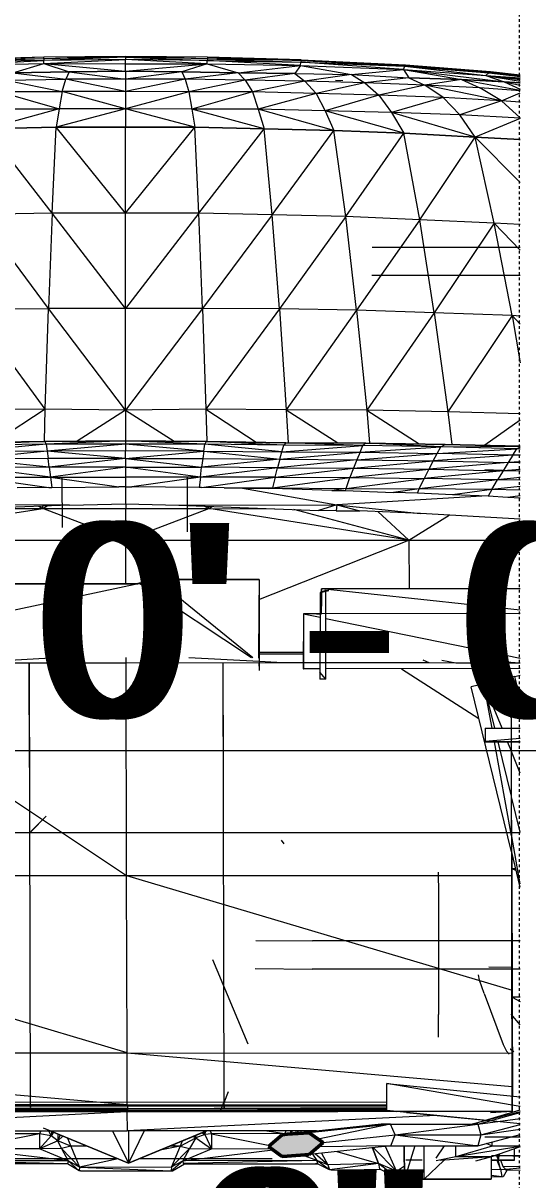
# Model space of a CAD drawing. Header units: inches. Extents: x -4179 to 1631, y -360 to 585.
# Drawn here: x 1464 to 1487.5, y -19.9 to 33.8 of the extents above; entities that cross this region are included whole.
import ezdxf

# ---------------------------------------------------------------- set-up
doc = ezdxf.new("R2010")
doc.units = ezdxf.units.IN
doc.header["$MEASUREMENT"] = 0
doc.linetypes.add('Aligning Line 1_8_', pattern=[0.25, 0.125, -0.125])
doc.linetypes.add('Grid Line 1_2_', pattern=[0.875, 0.5, -0.125, 0.125, -0.125])
for name, color, linetype, lineweight in [('0-5', 10, 'Continuous', 5), ('0-7', 7, 'Continuous', 9), ('A-FLOR-LEVL', 51, 'Continuous', 9), ('A-FLOR-LEVL-1', 51, 'Grid Line 1_2_', 9), ('A-GENM', 5, 'Continuous', 9), ('A-GENM-2', 250, 'Continuous', 50), ('G-ANNO-SYMB', 111, 'Aligning Line 1_8_', 9), ('G-ANNO-SYMB-2', 147, 'Aligning Line 1_8_', 9)]:
    doc.layers.add(name, color=color, linetype=linetype, lineweight=lineweight)
doc.styles.add('Century Gothic', font='ufonts.com_century-gothic.ttf', dxfattribs={"height": 9})

# ---------------------------------------------------------------- blocks, each defined once
blk = doc.blocks.new('CTR - 2nd Phase_rvt-2-BUILDING ELEVATION - SOUTH')
at = {"layer": 'A-FLOR-LEVL-1'}
blk.add_line((9609.49, 0), (12558.481, 0), dxfattribs=at)
at = {"layer": 'A-FLOR-LEVL', "char_height": 9, "attachment_point": 1, "style": 'Century Gothic'}
for s, insert, width in [('0\' - 0" - 1ST FLOOR', (12439.868, 10.551), 129.987), ('-2\' - 6" - STREET LEVEL', (12423.125, -19.449), 150.288)]:
    blk.add_mtext(s, dxfattribs=dict(at, insert=insert, width=width))
blk = doc.blocks.new('Land_Rover_Evoque_-_SUV_Car_Vehicle_Automobile_13067 - Land Rover EVOQUE_dwg-1230547-BUILDING ELEVATION - SOUTH')
at = {"layer": 'A-GENM'}
for p, q in [((12410.001, 14.539), (12409.807, 14.411)), ((12405.9, -13.478), (12405.608, -12.868)), ((12435.087, -17.669), (12435.128, -17.718)), ((12435.28, -17.669), (12435.29, -17.736)), ((12435.401, -17.67), (12435.459, -17.754)), ((12435.518, -17.67), (12435.523, -17.761)), ((12435.687, -17.67), (12435.754, -17.786)), ((12435.773, -17.67), (12435.761, -17.786)), ((12435.976, -17.67), (12436.036, -17.795)), ((12436.965, -17.67), (12436.036, -17.795)), ((12439.504, -17.671), (12439.438, -17.809)), ((12439.866, -17.671), (12439.984, -17.898)), ((12439.999, -17.697), (12439.984, -17.898)), ((12447.141, -17.704), (12447.123, -17.833)), ((12447.37, -17.673), (12447.431, -17.803)), ((12449.999, -17.673), (12450.832, -17.784)), ((12450.886, -17.674), (12450.832, -17.784)), ((12451.097, -17.674), (12451.108, -17.786)), ((12451.173, -17.674), (12451.108, -17.786)), ((12451.35, -17.674), (12451.344, -17.777)), ((12451.458, -17.674), (12451.39, -17.773)), ((12451.587, -17.674), (12451.574, -17.753)), ((12451.77, -17.674), (12451.716, -17.738)), ((12451.819, -17.674), (12451.802, -17.728)), ((12436.036, -17.795), (12435.847, -17.796)), ((12439.438, -17.809), (12436.036, -17.795)), ((12439.438, -17.809), (12436.783, -18.34)), ((12439.438, -17.809), (12439.434, -18.503)), ((12439.984, -17.898), (12439.434, -18.503)), ((12440.293, -18.133), (12439.434, -18.503)), ((12439.984, -17.898), (12439.438, -17.809)), ((12440.094, -17.736), (12439.984, -17.898)), ((12440.293, -18.133), (12439.984, -17.898)), ((12440.295, -17.819), (12440.293, -18.133)), ((12440.395, -17.86), (12440.293, -18.133)), ((12440.524, -17.913), (12440.293, -18.133)), ((12440.897, -18.374), (12440.293, -18.133)), ((12440.459, -18.488), (12440.293, -18.133)), ((12440.736, -18.001), (12440.897, -18.374)), ((12445.97, -18.372), (12446.71, -17.993)), ((12446.069, -18.145), (12445.97, -18.372)), ((12446.71, -17.993), (12446.407, -18.484)), ((12446.574, -17.937), (12446.71, -17.993)), ((12446.641, -17.909), (12446.71, -17.993)), ((12446.685, -17.891), (12446.71, -17.993)), ((12447.123, -17.833), (12446.71, -17.993)), ((12446.71, -17.993), (12447.432, -18.497)), ((12447.017, -17.755), (12447.123, -17.833)), ((12447.068, -17.734), (12447.123, -17.833)), ((12447.431, -17.803), (12447.123, -17.833)), ((12447.123, -17.833), (12447.432, -18.497)), ((12450.832, -17.784), (12447.431, -17.803)), ((12447.431, -17.803), (12447.432, -18.497)), ((12447.431, -17.803), (12450.141, -18.342)), ((12451.108, -17.786), (12450.832, -17.784)), ((12450.832, -17.784), (12450.833, -17.832)), ((12451.154, -17.798), (12451.108, -17.786)), ((12431.37, -18.374), (12430.828, -19.551)), ((12431.934, -18.435), (12430.828, -19.551)), ((12431.973, -18.439), (12431.67, -19.2)), ((12431.67, -19.2), (12431.973, -18.439)), ((12431.67, -19.2), (12433.69, -18.623)), ((12434.021, -19.261), (12434.34, -18.693)), ((12434.021, -19.261), (12434.643, -18.725)), ((12434.755, -18.737), (12434.528, -19.064)), ((12434.528, -19.064), (12435.272, -18.78)), ((12440.769, -19.064), (12436.596, -18.56)), ((12439.434, -18.503), (12436.689, -18.493)), ((12440.459, -18.488), (12439.434, -18.503)), ((12440.769, -19.064), (12439.434, -18.503)), ((12440.897, -18.374), (12440.459, -18.488)), ((12441.296, -19.347), (12440.459, -18.488)), ((12440.459, -18.488), (12440.769, -19.064)), ((12441.644, -18.374), (12440.897, -18.374)), ((12440.897, -18.374), (12441.296, -19.347)), ((12445.97, -18.372), (12445.052, -18.563)), ((12445.97, -18.372), (12445.517, -18.372)), ((12445.97, -18.372), (12445.566, -19.344)), ((12445.566, -19.344), (12446.407, -18.484)), ((12445.635, -18.335), (12445.97, -18.372)), ((12445.97, -18.372), (12446.407, -18.484)), ((12446.407, -18.484), (12446.093, -19.061)), ((12446.093, -19.061), (12447.432, -18.497)), ((12446.093, -19.061), (12450.286, -18.548)), ((12446.407, -18.484), (12447.432, -18.497)), ((12447.432, -18.497), (12450.196, -18.484)), ((12452.333, -19.052), (12451.652, -18.792)), ((12452.127, -18.753), (12452.333, -19.052)), ((12452.84, -19.248), (12452.252, -18.74)), ((12452.54, -18.709), (12452.84, -19.248)), ((12453.254, -18.633), (12455.19, -19.184)), ((12455.19, -19.184), (12454.905, -18.457)), ((12454.905, -18.457), (12455.19, -19.184)), ((12456.03, -19.534), (12454.962, -18.451)), ((12456.03, -19.534), (12455.511, -18.392)), ((12417.098, -19.286), (12416.034, -19.252)), ((12417.46, -19.494), (12416.034, -19.279)), ((12417.098, -19.286), (12416.652, -18.809)), ((12418.608, -19.299), (12417.098, -19.286)), ((12417.46, -19.494), (12417.098, -19.286)), ((12418.608, -19.299), (12417.46, -19.494)), ((12418.608, -19.299), (12417.564, -18.809)), ((12418.608, -19.299), (12418.199, -18.81)), ((12420.35, -19.338), (12418.608, -19.299)), ((12418.608, -19.299), (12418.911, -19.56)), ((12420.35, -19.338), (12419.178, -18.81)), ((12420.35, -19.338), (12420.019, -18.811)), ((12422.073, -19.337), (12420.964, -18.812)), ((12422.073, -19.337), (12421.801, -18.812)), ((12424.115, -19.338), (12422.847, -18.813)), ((12424.115, -19.338), (12424.024, -18.813)), ((12424.115, -19.338), (12424.928, -18.814)), ((12425.876, -19.361), (12425.987, -19.025)), ((12425.992, -19.468), (12426.096, -19.025)), ((12426.184, -19.025), (12425.992, -19.468)), ((12431.67, -19.2), (12430.791, -19.884)), ((12430.828, -19.551), (12431.67, -19.2)), ((12431.67, -19.2), (12431.614, -19.449)), ((12431.67, -19.2), (12431.614, -19.449)), ((12433.935, -19.493), (12431.67, -19.2)), ((12431.67, -19.2), (12434.021, -19.261)), ((12433.935, -19.493), (12434.528, -19.064)), ((12433.935, -19.493), (12434.021, -19.261)), ((12434.573, -19.189), (12434.003, -19.487)), ((12434.021, -19.261), (12434.528, -19.064)), ((12434.528, -19.064), (12434.507, -19.195)), ((12440.769, -19.064), (12434.528, -19.064)), ((12440.738, -19.193), (12434.528, -19.064)), ((12440.738, -19.193), (12434.561, -19.195)), ((12437.161, -18.95), (12436.729, -18.949)), ((12437.161, -18.95), (12443.047, -18.951)), ((12440.769, -19.064), (12440.738, -19.193)), ((12441.286, -19.527), (12440.738, -19.193)), ((12441.296, -19.347), (12440.769, -19.064)), ((12441.286, -19.527), (12440.769, -19.064)), ((12443.096, -18.971), (12441.296, -19.347)), ((12444.108, -18.951), (12449.828, -18.953)), ((12445.56, -19.524), (12446.093, -19.061)), ((12445.566, -19.344), (12446.093, -19.061)), ((12445.625, -19.527), (12446.174, -19.194)), ((12452.333, -19.052), (12446.093, -19.061)), ((12446.093, -19.061), (12446.109, -19.189)), ((12452.333, -19.052), (12446.109, -19.189)), ((12446.174, -19.194), (12452.403, -19.194)), ((12449.828, -18.953), (12450.258, -18.952)), ((12452.27, -19.182), (12452.355, -19.19)), ((12452.84, -19.248), (12452.333, -19.052)), ((12452.91, -19.48), (12452.333, -19.052)), ((12452.333, -19.052), (12452.34, -19.183)), ((12452.91, -19.48), (12452.361, -19.194)), ((12455.19, -19.184), (12452.84, -19.248)), ((12452.84, -19.248), (12452.91, -19.48)), ((12455.19, -19.184), (12452.91, -19.48)), ((12455.19, -19.184), (12455.23, -19.433)), ((12456.051, -19.867), (12455.19, -19.184)), ((12456.03, -19.534), (12455.19, -19.184)), ((12455.19, -19.184), (12455.23, -19.433)), ((12456.03, -19.534), (12456.392, -19.286)), ((12460.69, -19.035), (12460.865, -19.445)), ((12460.865, -19.445), (12460.751, -19.035)), ((12460.981, -19.337), (12460.882, -19.035)), ((12461.78, -19.325), (12460.981, -19.337)), ((12417.46, -19.494), (12416.034, -19.413)), ((12418.911, -19.56), (12417.46, -19.494)), ((12420.35, -19.338), (12418.911, -19.56)), ((12418.911, -19.56), (12420.613, -19.604)), ((12420.35, -19.338), (12422.073, -19.337)), ((12421.639, -19.601), (12420.35, -19.338)), ((12420.35, -19.338), (12420.613, -19.604)), ((12421.639, -19.601), (12420.613, -19.604)), ((12421.639, -19.601), (12422.073, -19.337)), ((12424.107, -19.339), (12421.639, -19.601)), ((12425.733, -19.48), (12421.639, -19.601)), ((12424.107, -19.338), (12422.073, -19.337)), ((12425.733, -19.48), (12424.115, -19.338)), ((12425.876, -19.361), (12424.115, -19.338)), ((12425.733, -19.48), (12425.876, -19.361)), ((12425.992, -19.468), (12425.733, -19.48)), ((12425.925, -19.811), (12425.733, -19.48)), ((12425.805, -19.467), (12425.746, -19.469)), ((12425.805, -19.467), (12425.755, -19.461)), ((12425.805, -19.467), (12425.807, -19.418)), ((12425.993, -19.466), (12425.805, -19.467)), ((12425.857, -19.474), (12425.805, -19.467)), ((12425.925, -19.811), (12425.992, -19.468)), ((12426.599, -19.731), (12425.925, -19.811)), ((12426.599, -19.823), (12425.925, -19.811)), ((12426.598, -19.481), (12425.992, -19.468)), ((12430.828, -19.551), (12430.632, -19.417)), ((12430.828, -19.551), (12430.632, -19.549)), ((12430.791, -19.884), (12430.633, -19.86)), ((12430.791, -19.884), (12431.613, -19.449)), ((12430.828, -19.551), (12430.791, -19.884)), ((12431.683, -19.441), (12430.861, -19.875)), ((12433.935, -19.493), (12431.666, -19.45)), ((12433.938, -19.485), (12434.003, -19.487)), ((12434.003, -19.487), (12433.943, -19.471)), ((12441.296, -19.347), (12441.286, -19.527)), ((12441.351, -19.526), (12441.286, -19.527)), ((12441.296, -19.347), (12445.566, -19.344)), ((12441.296, -19.347), (12445.56, -19.524)), ((12441.351, -19.526), (12445.625, -19.527)), ((12445.566, -19.344), (12445.56, -19.524)), ((12445.56, -19.519), (12445.625, -19.527)), ((12452.975, -19.492), (12455.296, -19.447)), ((12456.051, -19.867), (12455.258, -19.448)), ((12456.03, -19.534), (12456.392, -19.529)), ((12456.051, -19.867), (12456.03, -19.534)), ((12456.051, -19.867), (12456.393, -19.815)), ((12460.423, -19.455), (12460.865, -19.445)), ((12460.424, -19.729), (12460.914, -19.787)), ((12460.984, -19.807), (12460.424, -19.817)), ((12460.865, -19.445), (12461.108, -19.456)), ((12460.865, -19.445), (12460.914, -19.787)), ((12461.108, -19.456), (12460.981, -19.337)), ((12461.176, -19.476), (12460.984, -19.807)), ((12461.176, -19.476), (12461.086, -19.489)), ((12461.094, -19.475), (12461.176, -19.476)), ((12461.098, -19.468), (12461.176, -19.476)), ((12461.78, -19.397), (12461.108, -19.456)), ((12461.325, -19.459), (12461.176, -19.476)), ((12461.176, -19.476), (12461.78, -19.494)), ((12430.791, -19.884), (12430.633, -19.882)), ((12430.861, -19.875), (12430.792, -19.874)), ((12456.393, -19.878), (12456.119, -19.882))]:
    blk.add_line(p, q, dxfattribs=at)
blk = doc.blocks.new('Land_Rover_Evoque_-_SUV_Car_Vehicle_Automobile_13067 - Land_Rover_Evoque_-_SUV_Car_Vehicle_Automobile_13067-1230553-BUILDING ELEVATION - SOUTH')
blk.add_blockref('Land_Rover_Evoque_-_SUV_Car_Vehicle_Automobile_13067 - Land Rover EVOQUE_dwg-1230547-BUILDING ELEVATION - SOUTH', (0, 0))
blk = doc.blocks.new('Land_Rover_Evoque_-_SUV_Car_Vehicle_Automobile_13067 - Land Rover EVOQUE_dwg-V31-BUILDING ELEVATION - SOUTH')
at = {"layer": 'A-GENM'}
h = blk.add_hatch(color=256, dxfattribs=at)
h.paths.add_polyline_path([(12450.711, -18.858), (12452.022, -18.731), (12452.626, -18.215), (12451.974, -17.756), (12450.693, -17.86), (12450.076, -18.399), (12450.69, -18.842)], flags=0)
h.paths.add_polyline_path([(12436.2, -18.847), (12436.838, -18.388), (12436.198, -17.833), (12434.871, -17.775), (12434.261, -18.2), (12434.919, -18.755), (12435.935, -18.828)], flags=0)
for p, q in [((12439.637, 32.187), (12435.281, 32.072)), ((12439.637, 32.187), (12435.289, 32.036)), ((12439.64, 32.112), (12435.289, 32.036)), ((12439.64, 32.112), (12435.297, 31.962)), ((12439.643, 32.038), (12435.297, 31.962)), ((12435.305, 31.81), (12439.643, 32.038)), ((12435.305, 31.81), (12439.646, 31.887)), ((12438.198, 31.468), (12439.646, 31.887)), ((12443.442, 32.224), (12439.637, 32.187)), ((12439.64, 32.112), (12439.637, 32.187)), ((12443.442, 32.224), (12439.64, 32.112)), ((12443.44, 32.188), (12439.64, 32.112)), ((12439.64, 32.112), (12439.643, 32.038)), ((12443.44, 32.188), (12439.643, 32.038)), ((12443.438, 32.075), (12439.643, 32.038)), ((12439.646, 31.887), (12439.643, 32.038)), ((12439.646, 31.887), (12443.438, 32.075)), ((12439.646, 31.887), (12440.824, 31.505)), ((12439.646, 31.887), (12443.435, 31.543)), ((12439.646, 31.887), (12443.436, 31.886)), ((12443.435, 31.543), (12443.436, 31.886)), ((12443.435, 31.543), (12447.227, 31.885)), ((12443.436, 31.886), (12443.438, 32.075)), ((12443.436, 31.886), (12447.227, 31.885)), ((12443.44, 32.188), (12443.438, 32.075)), ((12447.227, 31.885), (12443.438, 32.075)), ((12447.233, 32.036), (12443.438, 32.075)), ((12443.442, 32.224), (12443.44, 32.188)), ((12447.241, 32.11), (12443.44, 32.188)), ((12443.44, 32.188), (12447.233, 32.036)), ((12447.248, 32.184), (12443.442, 32.224)), ((12447.241, 32.11), (12443.442, 32.224)), ((12447.227, 31.885), (12446.046, 31.504)), ((12447.227, 31.885), (12447.233, 32.036)), ((12447.227, 31.885), (12448.671, 31.465)), ((12447.227, 31.885), (12451.569, 31.806)), ((12447.241, 32.11), (12447.233, 32.036)), ((12451.569, 31.806), (12447.233, 32.036)), ((12447.233, 32.036), (12451.58, 31.958)), ((12447.248, 32.184), (12447.241, 32.11)), ((12451.592, 32.032), (12447.241, 32.11)), ((12447.241, 32.11), (12451.58, 31.958)), ((12451.604, 32.068), (12447.248, 32.184)), ((12447.248, 32.184), (12451.592, 32.032)), ((12448.671, 31.465), (12451.569, 31.806)), ((12451.569, 31.806), (12451.297, 31.425)), ((12451.569, 31.806), (12451.58, 31.958)), ((12451.569, 31.806), (12453.937, 31.386)), ((12451.569, 31.806), (12456.357, 31.612)), ((12451.592, 32.032), (12451.58, 31.958)), ((12456.357, 31.612), (12451.58, 31.958)), ((12451.58, 31.958), (12456.399, 31.764)), ((12451.604, 32.068), (12451.592, 32.032)), ((12451.592, 32.032), (12456.399, 31.764)), ((12451.592, 32.032), (12456.399, 31.801)), ((12451.604, 32.068), (12456.449, 31.835)), ((12451.604, 32.068), (12456.399, 31.802)), ((12456.357, 31.612), (12456.407, 31.764)), ((12456.407, 31.764), (12456.438, 31.799)), ((12456.407, 31.764), (12460.178, 31.341)), ((12456.407, 31.764), (12460.314, 31.455)), ((12456.438, 31.799), (12456.449, 31.835)), ((12456.438, 31.799), (12460.314, 31.455)), ((12456.438, 31.799), (12460.365, 31.491)), ((12456.449, 31.835), (12460.396, 31.526)), ((12456.449, 31.835), (12460.365, 31.491)), ((12437.878, 31.123), (12440.661, 31.162)), ((12438.198, 31.468), (12440.824, 31.505)), ((12440.824, 31.505), (12438.198, 31.468)), ((12438.198, 31.468), (12440.661, 31.162)), ((12440.486, 30.588), (12440.661, 31.162)), ((12440.824, 31.505), (12440.661, 31.162)), ((12443.433, 31.161), (12440.661, 31.162)), ((12443.433, 30.587), (12440.661, 31.162)), ((12440.824, 31.505), (12443.435, 31.543)), ((12443.435, 31.543), (12440.824, 31.505)), ((12440.824, 31.505), (12443.433, 31.161)), ((12443.435, 31.543), (12443.433, 31.161)), ((12446.046, 31.504), (12443.433, 31.161)), ((12446.206, 31.16), (12443.433, 31.161)), ((12443.433, 31.161), (12443.433, 30.587)), ((12446.206, 31.16), (12443.433, 30.587)), ((12443.435, 31.543), (12446.046, 31.504)), ((12446.046, 31.504), (12443.435, 31.543)), ((12446.046, 31.504), (12448.671, 31.465)), ((12446.046, 31.504), (12446.206, 31.16)), ((12448.671, 31.465), (12446.046, 31.504)), ((12448.671, 31.465), (12446.206, 31.16)), ((12448.99, 31.121), (12446.206, 31.16)), ((12446.206, 31.16), (12446.379, 30.586)), ((12448.671, 31.465), (12451.297, 31.425)), ((12448.671, 31.465), (12448.99, 31.121)), ((12451.297, 31.425), (12448.671, 31.465)), ((12451.297, 31.425), (12448.99, 31.121)), ((12451.297, 31.425), (12453.937, 31.386)), ((12451.297, 31.425), (12451.774, 31.081)), ((12453.937, 31.386), (12451.774, 31.081)), ((12453.937, 31.386), (12456.357, 31.612)), ((12453.937, 31.386), (12456.597, 31.231)), ((12453.937, 31.386), (12454.555, 31.003)), ((12456.597, 31.231), (12454.555, 31.003)), ((12456.357, 31.612), (12456.597, 31.231)), ((12456.357, 31.612), (12460.178, 31.341)), ((12456.357, 31.612), (12459.044, 31.153)), ((12456.357, 31.612), (12461.027, 31.036)), ((12456.597, 31.231), (12459.044, 31.153)), ((12456.597, 31.231), (12457.35, 30.887)), ((12459.044, 31.153), (12456.597, 31.231)), ((12459.044, 31.153), (12457.35, 30.887)), ((12459.044, 31.153), (12461.027, 31.036)), ((12459.044, 31.153), (12461.78, 30.653)), ((12459.044, 31.153), (12459.904, 30.77)), ((12461.027, 31.036), (12459.044, 31.153)), ((12460.178, 31.341), (12460.314, 31.455)), ((12460.178, 31.341), (12461.027, 31.036)), ((12460.178, 31.341), (12461.78, 31.066)), ((12460.178, 31.341), (12461.78, 31.148)), ((12460.178, 31.341), (12461.78, 31.186)), ((12460.178, 31.341), (12461.78, 31.226)), ((12460.314, 31.455), (12460.365, 31.491)), ((12460.314, 31.455), (12461.78, 31.292)), ((12460.314, 31.455), (12461.78, 31.31)), ((12460.365, 31.491), (12460.396, 31.526)), ((12460.365, 31.491), (12461.78, 31.332)), ((12460.365, 31.491), (12461.78, 31.348)), ((12460.396, 31.526), (12461.78, 31.37)), ((12437.878, 31.123), (12440.486, 30.588)), ((12448.99, 31.121), (12446.379, 30.586)), ((12451.774, 31.081), (12448.99, 31.121)), ((12448.99, 31.121), (12449.336, 30.585)), ((12451.774, 31.081), (12449.336, 30.585)), ((12454.555, 31.003), (12451.774, 31.081)), ((12451.774, 31.081), (12452.296, 30.507)), ((12454.555, 31.003), (12452.296, 30.507)), ((12453.533, 31.091), (12453.197, 31.107)), ((12457.35, 30.887), (12454.555, 31.003)), ((12454.555, 31.003), (12455.212, 30.429)), ((12457.35, 30.887), (12455.212, 30.429)), ((12460.908, 30.158), (12457.35, 30.887)), ((12459.904, 30.77), (12457.35, 30.887)), ((12458.201, 30.312), (12457.35, 30.887)), ((12460.908, 30.158), (12459.904, 30.77)), ((12461.78, 30.631), (12459.904, 30.77)), ((12461.027, 31.036), (12461.78, 30.994)), ((12461.027, 31.036), (12461.78, 30.705)), ((12461.027, 31.036), (12461.78, 30.89)), ((12461.78, 30.994), (12461.027, 31.036)), ((12437.53, 30.588), (12440.486, 30.588)), ((12437.53, 30.588), (12440.351, 29.783)), ((12440.486, 30.588), (12440.351, 29.783)), ((12443.433, 30.587), (12440.486, 30.588)), ((12443.433, 29.782), (12440.486, 30.588)), ((12446.379, 30.586), (12443.433, 30.587)), ((12443.433, 30.587), (12443.433, 29.782)), ((12446.379, 30.586), (12443.433, 29.782)), ((12449.336, 30.585), (12446.379, 30.586)), ((12446.379, 30.586), (12446.515, 29.781)), ((12449.336, 30.585), (12446.515, 29.781)), ((12452.296, 30.507), (12449.336, 30.585)), ((12449.336, 30.585), (12449.607, 29.78)), ((12452.296, 30.507), (12449.607, 29.78)), ((12455.212, 30.429), (12452.296, 30.507)), ((12452.296, 30.507), (12452.707, 29.702)), ((12455.212, 30.429), (12452.707, 29.702)), ((12458.201, 30.312), (12455.212, 30.429)), ((12455.212, 30.429), (12455.792, 29.624)), ((12458.201, 30.312), (12455.792, 29.624)), ((12460.908, 30.158), (12458.201, 30.312)), ((12458.964, 29.508), (12458.201, 30.312)), ((12460.908, 30.158), (12458.964, 29.508)), ((12460.908, 30.158), (12461.78, 30.529)), ((12461.78, 30.096), (12460.908, 30.158)), ((12461.78, 29.377), (12460.908, 30.158)), ((12440.351, 29.783), (12436.983, 28.863)), ((12437.259, 29.784), (12440.351, 29.783)), ((12440.351, 29.783), (12440.215, 28.94)), ((12443.433, 29.782), (12440.215, 28.94)), ((12443.433, 29.782), (12440.351, 29.783)), ((12446.515, 29.781), (12443.433, 29.782)), ((12446.65, 28.938), (12443.433, 29.782)), ((12443.433, 29.782), (12443.433, 28.939)), ((12449.607, 29.78), (12446.515, 29.781)), ((12449.883, 28.86), (12446.515, 29.781)), ((12446.515, 29.781), (12446.65, 28.938)), ((12452.707, 29.702), (12449.607, 29.78)), ((12453.122, 28.782), (12449.607, 29.78)), ((12449.607, 29.78), (12449.883, 28.86)), ((12455.792, 29.624), (12452.707, 29.702)), ((12456.372, 28.666), (12452.707, 29.702)), ((12452.707, 29.702), (12453.122, 28.782)), ((12459.68, 28.472), (12455.792, 29.624)), ((12458.964, 29.508), (12455.792, 29.624)), ((12455.792, 29.624), (12456.372, 28.666)), ((12461.78, 29.354), (12458.964, 29.508)), ((12459.68, 28.472), (12458.964, 29.508)), ((12461.78, 29.341), (12459.68, 28.472)), ((12440.215, 28.94), (12436.983, 28.863)), ((12440.215, 28.94), (12436.983, 28.863)), ((12436.983, 28.863), (12440.215, 28.94)), ((12440.033, 24.951), (12436.983, 28.863)), ((12440.033, 24.951), (12440.215, 28.94)), ((12443.433, 28.939), (12440.215, 28.94)), ((12443.433, 28.939), (12440.215, 28.94)), ((12443.434, 24.95), (12440.215, 28.94)), ((12440.215, 28.94), (12443.433, 28.939)), ((12446.65, 28.938), (12443.433, 28.939)), ((12446.65, 28.938), (12443.433, 28.939)), ((12443.434, 24.95), (12443.433, 28.939)), ((12443.433, 28.939), (12446.65, 28.938)), ((12443.434, 24.95), (12446.65, 28.938)), ((12449.883, 28.86), (12446.65, 28.938)), ((12449.883, 28.86), (12446.65, 28.938)), ((12446.837, 24.949), (12446.65, 28.938)), ((12446.65, 28.938), (12449.883, 28.86)), ((12446.837, 24.949), (12449.883, 28.86)), ((12453.122, 28.782), (12449.883, 28.86)), ((12453.122, 28.782), (12449.883, 28.86)), ((12450.247, 24.872), (12449.883, 28.86)), ((12449.883, 28.86), (12453.122, 28.782)), ((12450.247, 24.872), (12453.122, 28.782)), ((12456.372, 28.666), (12453.122, 28.782)), ((12456.372, 28.666), (12453.122, 28.782)), ((12453.666, 24.794), (12453.122, 28.782)), ((12453.122, 28.782), (12456.372, 28.666)), ((12453.666, 24.794), (12456.372, 28.666)), ((12459.68, 28.472), (12456.372, 28.666)), ((12459.68, 28.472), (12456.372, 28.666)), ((12457.109, 24.638), (12456.372, 28.666)), ((12456.372, 28.666), (12459.68, 28.472)), ((12457.109, 24.638), (12459.68, 28.472)), ((12461.78, 28.363), (12459.68, 28.472)), ((12461.78, 28.363), (12459.68, 28.472)), ((12461.78, 26.361), (12459.68, 28.472)), ((12460.572, 24.483), (12459.68, 28.472)), ((12459.68, 28.472), (12461.78, 28.363)), ((12440.033, 24.951), (12436.622, 24.875)), ((12439.865, 20.521), (12436.622, 24.875)), ((12440.033, 24.951), (12439.865, 20.521)), ((12443.437, 20.52), (12440.033, 24.951)), ((12443.434, 24.95), (12440.033, 24.951)), ((12446.837, 24.949), (12443.434, 24.95)), ((12443.437, 20.52), (12443.434, 24.95)), ((12446.837, 24.949), (12443.437, 20.52)), ((12450.247, 24.872), (12446.837, 24.949)), ((12447.011, 20.518), (12446.837, 24.949)), ((12450.247, 24.872), (12447.011, 20.518)), ((12453.666, 24.794), (12450.247, 24.872)), ((12450.589, 20.498), (12450.247, 24.872)), ((12453.666, 24.794), (12450.589, 20.498)), ((12457.109, 24.638), (12453.666, 24.794)), ((12454.171, 20.44), (12453.666, 24.794)), ((12457.109, 24.638), (12454.171, 20.44)), ((12460.572, 24.483), (12457.109, 24.638)), ((12457.779, 20.323), (12457.109, 24.638)), ((12460.572, 24.483), (12457.779, 20.323)), ((12461.78, 23.22), (12460.572, 24.483)), ((12461.406, 20.187), (12460.572, 24.483)), ((12461.78, 24.425), (12460.572, 24.483)), ((12461.78, 23.355), (12454.894, 23.356)), ((12454.896, 23.354), (12454.894, 23.356)), ((12461.78, 22.051), (12454.878, 22.053)), ((12454.879, 22.051), (12454.878, 22.053)), ((12436.287, 20.502), (12439.865, 20.521)), ((12439.709, 15.841), (12436.287, 20.502)), ((12439.709, 15.841), (12439.865, 20.521)), ((12443.441, 15.801), (12439.865, 20.521)), ((12443.437, 20.52), (12439.865, 20.521)), ((12447.011, 20.518), (12443.437, 20.52)), ((12443.441, 15.801), (12443.437, 20.52)), ((12447.011, 20.518), (12443.441, 15.801)), ((12450.589, 20.498), (12447.011, 20.518)), ((12447.011, 20.518), (12447.173, 15.839)), ((12450.589, 20.498), (12447.173, 15.839)), ((12454.171, 20.44), (12450.589, 20.498)), ((12450.589, 20.498), (12450.906, 15.818)), ((12454.171, 20.44), (12450.906, 15.818)), ((12457.779, 20.323), (12454.171, 20.44)), ((12454.171, 20.44), (12454.649, 15.798)), ((12457.779, 20.323), (12454.649, 15.798)), ((12461.406, 20.187), (12457.779, 20.323)), ((12457.779, 20.323), (12458.412, 15.719)), ((12461.406, 20.187), (12458.412, 15.719)), ((12461.78, 20.168), (12461.406, 20.187)), ((12461.406, 20.187), (12461.78, 19.785)), ((12461.406, 20.187), (12461.78, 17.988)), ((12439.709, 15.841), (12435.976, 15.822)), ((12439.709, 15.841), (12437.375, 14.312)), ((12439.669, 14.347), (12439.709, 15.841)), ((12443.441, 15.801), (12439.709, 15.841)), ((12443.441, 15.801), (12441.186, 14.355)), ((12447.173, 15.839), (12443.441, 15.801)), ((12443.441, 15.801), (12445.699, 14.353)), ((12443.441, 15.801), (12443.442, 14.366)), ((12450.906, 15.818), (12447.173, 15.839)), ((12447.173, 15.839), (12449.511, 14.309)), ((12447.173, 15.839), (12447.216, 14.345)), ((12454.649, 15.798), (12450.906, 15.818)), ((12450.906, 15.818), (12453.301, 14.274)), ((12450.906, 15.818), (12450.991, 14.286)), ((12458.412, 15.719), (12454.649, 15.798)), ((12454.649, 15.798), (12454.78, 14.264)), ((12454.649, 15.798), (12457.077, 14.227)), ((12461.78, 15.632), (12458.412, 15.719)), ((12458.412, 15.719), (12458.591, 14.2)), ((12461.78, 15.336), (12460.126, 14.166)), ((12439.702, 14.348), (12435.994, 14.291)), ((12435.994, 14.291), (12439.702, 14.348)), ((12439.702, 14.348), (12436.084, 14.178)), ((12439.754, 14.216), (12436.084, 14.178)), ((12439.754, 14.216), (12436.17, 13.873)), ((12443.439, 14.366), (12439.702, 14.348)), ((12439.702, 14.348), (12443.439, 14.366)), ((12439.754, 14.216), (12439.702, 14.348)), ((12443.439, 14.366), (12439.754, 14.216)), ((12443.438, 14.214), (12439.754, 14.216)), ((12439.754, 14.216), (12439.796, 13.891)), ((12443.438, 14.214), (12439.796, 13.891)), ((12443.438, 14.214), (12443.436, 13.909)), ((12443.439, 14.366), (12443.438, 14.214)), ((12447.077, 13.889), (12443.438, 14.214)), ((12447.122, 14.213), (12443.438, 14.214)), ((12447.177, 14.346), (12443.439, 14.366)), ((12447.122, 14.213), (12443.439, 14.366)), ((12443.439, 14.366), (12447.177, 14.346)), ((12447.077, 13.889), (12447.122, 14.213)), ((12447.177, 14.346), (12447.122, 14.213)), ((12450.704, 13.869), (12447.122, 14.213)), ((12450.792, 14.174), (12447.122, 14.213)), ((12450.885, 14.287), (12447.177, 14.346)), ((12450.792, 14.174), (12447.177, 14.346)), ((12447.177, 14.346), (12450.885, 14.287)), ((12450.704, 13.869), (12450.792, 14.174)), ((12450.704, 13.869), (12454.462, 14.153)), ((12450.885, 14.287), (12450.792, 14.174)), ((12454.462, 14.153), (12450.792, 14.174)), ((12454.608, 14.266), (12450.885, 14.287)), ((12454.462, 14.153), (12450.885, 14.287)), ((12450.885, 14.287), (12454.608, 14.266)), ((12454.335, 13.848), (12454.462, 14.153)), ((12454.335, 13.848), (12458.089, 14.094)), ((12454.608, 14.266), (12454.462, 14.153)), ((12458.089, 14.094), (12454.462, 14.153)), ((12458.284, 14.207), (12454.608, 14.266)), ((12458.089, 14.094), (12454.608, 14.266)), ((12454.608, 14.266), (12458.284, 14.207)), ((12457.923, 13.789), (12458.089, 14.094)), ((12457.923, 13.789), (12461.619, 13.996)), ((12458.089, 14.094), (12458.284, 14.207)), ((12458.089, 14.094), (12461.78, 14.128)), ((12461.619, 13.996), (12458.089, 14.094)), ((12461.78, 14.13), (12458.284, 14.207)), ((12458.284, 14.207), (12461.78, 14.13)), ((12461.434, 13.711), (12461.619, 13.996)), ((12461.619, 13.996), (12461.78, 14.092)), ((12461.78, 13.989), (12461.619, 13.996)), ((12439.796, 13.891), (12436.17, 13.873)), ((12439.796, 13.891), (12436.266, 13.529)), ((12439.843, 13.548), (12436.266, 13.529)), ((12439.895, 13.146), (12436.266, 13.529)), ((12443.436, 13.909), (12439.796, 13.891)), ((12443.435, 13.547), (12439.796, 13.891)), ((12439.796, 13.891), (12439.843, 13.548)), ((12443.435, 13.547), (12439.843, 13.548)), ((12439.895, 13.146), (12439.843, 13.548)), ((12443.435, 13.547), (12439.895, 13.146)), ((12443.435, 13.547), (12443.434, 13.146)), ((12443.435, 13.547), (12443.436, 13.909)), ((12443.435, 13.547), (12447.077, 13.889)), ((12443.435, 13.547), (12447.028, 13.546)), ((12443.435, 13.547), (12446.973, 13.145)), ((12447.077, 13.889), (12443.436, 13.909)), ((12447.028, 13.546), (12446.973, 13.145)), ((12450.606, 13.525), (12446.973, 13.145)), ((12447.077, 13.889), (12447.028, 13.546)), ((12447.028, 13.546), (12450.606, 13.525)), ((12447.077, 13.889), (12450.606, 13.525)), ((12447.077, 13.889), (12450.704, 13.869)), ((12450.606, 13.525), (12450.503, 13.124)), ((12454.189, 13.486), (12450.503, 13.124)), ((12450.606, 13.525), (12450.704, 13.869)), ((12450.606, 13.525), (12454.335, 13.848)), ((12450.606, 13.525), (12454.189, 13.486)), ((12450.704, 13.869), (12454.335, 13.848)), ((12454.189, 13.486), (12454.033, 13.103)), ((12454.033, 13.103), (12457.738, 13.446)), ((12454.335, 13.848), (12454.189, 13.486)), ((12454.189, 13.486), (12457.923, 13.789)), ((12454.189, 13.486), (12457.738, 13.446)), ((12454.335, 13.848), (12457.923, 13.789)), ((12457.738, 13.446), (12457.534, 13.064)), ((12457.738, 13.446), (12457.923, 13.789)), ((12461.434, 13.711), (12457.738, 13.446)), ((12457.738, 13.446), (12461.22, 13.367)), ((12461.434, 13.711), (12457.923, 13.789)), ((12461.434, 13.711), (12461.22, 13.367)), ((12461.78, 13.724), (12461.434, 13.711)), ((12461.78, 13.696), (12461.434, 13.711)), ((12439.895, 13.146), (12436.366, 13.128)), ((12439.949, 12.688), (12436.366, 13.128)), ((12443.434, 13.146), (12439.895, 13.146)), ((12439.895, 13.146), (12439.949, 12.688)), ((12443.434, 13.146), (12439.949, 12.688)), ((12443.434, 13.146), (12443.433, 12.687)), ((12446.917, 12.686), (12443.434, 13.146)), ((12443.434, 13.146), (12446.973, 13.145)), ((12446.917, 12.686), (12446.973, 13.145)), ((12450.503, 13.124), (12446.917, 12.686)), ((12450.503, 13.124), (12446.973, 13.145)), ((12450.391, 12.685), (12450.503, 13.124)), ((12450.391, 12.685), (12454.033, 13.103)), ((12450.503, 13.124), (12454.033, 13.103)), ((12454.033, 13.103), (12453.857, 12.665)), ((12453.857, 12.665), (12457.534, 13.064)), ((12454.033, 13.103), (12457.534, 13.064)), ((12457.534, 13.064), (12457.31, 12.625)), ((12460.986, 12.986), (12457.31, 12.625)), ((12461.22, 13.367), (12457.534, 13.064)), ((12457.534, 13.064), (12460.986, 12.986)), ((12461.78, 12.968), (12460.135, 13.033)), ((12461.78, 12.968), (12460.135, 13.033)), ((12460.986, 12.986), (12460.724, 12.566)), ((12461.22, 13.367), (12460.986, 12.986)), ((12461.78, 13.046), (12460.986, 12.986)), ((12461.78, 12.962), (12460.986, 12.986)), ((12461.78, 13.401), (12461.22, 13.367)), ((12461.78, 13.347), (12461.22, 13.367)), ((12436.476, 12.689), (12439.876, 12.209)), ((12436.476, 12.689), (12439.949, 12.688)), ((12439.949, 12.688), (12440.006, 12.211)), ((12439.949, 12.688), (12443.433, 12.687)), ((12439.949, 12.688), (12443.129, 12.233)), ((12440.482, 12.662), (12440.489, 10.354)), ((12443.433, 12.687), (12443.432, 12.235)), ((12446.917, 12.686), (12443.433, 12.687)), ((12446.917, 12.686), (12443.732, 12.233)), ((12446.317, 10.141), (12446.31, 12.661)), ((12446.917, 12.686), (12446.857, 12.205)), ((12450.391, 12.685), (12446.917, 12.686)), ((12446.96, 12.204), (12450.391, 12.685)), ((12450.391, 12.685), (12450.269, 12.188)), ((12450.269, 12.188), (12453.857, 12.665)), ((12450.391, 12.685), (12453.857, 12.665)), ((12453.683, 12.167), (12453.857, 12.665)), ((12453.683, 12.167), (12457.31, 12.625)), ((12453.857, 12.665), (12457.31, 12.625)), ((12457.087, 12.147), (12457.31, 12.625)), ((12460.724, 12.566), (12457.087, 12.147)), ((12460.724, 12.566), (12457.31, 12.625)), ((12460.463, 12.107), (12460.724, 12.566)), ((12461.78, 12.663), (12460.724, 12.566)), ((12461.78, 12.539), (12460.724, 12.566)), ((12439.876, 12.209), (12438.397, 12.191)), ((12439.876, 12.209), (12440.006, 12.211)), ((12440.006, 12.211), (12443.129, 12.233)), ((12443.432, 12.235), (12443.129, 12.233)), ((12443.432, 12.235), (12443.732, 12.233)), ((12443.436, 12.235), (12443.434, 11.444)), ((12446.857, 12.205), (12443.732, 12.233)), ((12446.96, 12.204), (12446.857, 12.205)), ((12448.022, 12.188), (12446.96, 12.204)), ((12448.022, 12.188), (12450.068, 12.158)), ((12448.022, 12.188), (12450.269, 12.188)), ((12448.873, 12.176), (12453.249, 11.399)), ((12450.269, 12.188), (12450.068, 12.158)), ((12450.261, 12.154), (12450.068, 12.158)), ((12450.269, 12.188), (12450.261, 12.154)), ((12453.029, 12.072), (12450.261, 12.154)), ((12450.269, 12.188), (12453.683, 12.167)), ((12453.683, 12.167), (12453.029, 12.072)), ((12453.029, 12.072), (12453.644, 12.059)), ((12453.683, 12.167), (12453.644, 12.059)), ((12453.644, 12.059), (12455.89, 11.981)), ((12453.683, 12.167), (12457.087, 12.147)), ((12457.087, 12.147), (12455.89, 11.981)), ((12456.996, 11.945), (12455.89, 11.981)), ((12456.996, 11.945), (12457.087, 12.147)), ((12458.635, 11.866), (12456.996, 11.945)), ((12460.463, 12.107), (12457.087, 12.147)), ((12460.463, 12.107), (12458.635, 11.866)), ((12460.286, 11.796), (12458.635, 11.866)), ((12460.463, 12.107), (12460.286, 11.796)), ((12461.78, 12.253), (12460.463, 12.107)), ((12461.78, 12.082), (12460.463, 12.107)), ((12440.842, 11.389), (12433.62, 11.404)), ((12440.842, 11.389), (12434.419, 11.159)), ((12439.407, 11.337), (12439.59, 11.237)), ((12439.59, 11.237), (12439.796, 11.351)), ((12439.59, 11.237), (12439.592, 11.344)), ((12440.842, 11.389), (12443.434, 11.444)), ((12443.434, 11.444), (12445.913, 11.387)), ((12443.445, 11.444), (12443.445, 11.235)), ((12445.913, 11.387), (12453.249, 11.399)), ((12445.913, 11.387), (12452.404, 11.141)), ((12447.109, 11.342), (12447.301, 11.235)), ((12447.301, 11.235), (12447.298, 11.335)), ((12447.301, 11.235), (12447.47, 11.328)), ((12453.249, 11.399), (12452.404, 11.141)), ((12453.249, 11.399), (12453.22, 11.118)), ((12459.984, 11.809), (12453.249, 11.399)), ((12453.249, 11.399), (12457.135, 10.999)), ((12453.249, 11.399), (12454.326, 11.127)), ((12461.193, 11.74), (12460.286, 11.796)), ((12461.78, 11.816), (12461.193, 11.74)), ((12461.78, 11.704), (12461.193, 11.74)), ((12430.283, 9.764), (12439.59, 11.237)), ((12436.11, 11.219), (12439.59, 11.237)), ((12443.444, 9.761), (12439.59, 11.237)), ((12439.59, 11.237), (12443.445, 11.235)), ((12443.444, 9.761), (12443.445, 11.235)), ((12443.444, 9.761), (12447.301, 11.235)), ((12443.445, 11.235), (12447.301, 11.235)), ((12456.605, 9.758), (12447.301, 11.235)), ((12447.301, 11.235), (12450.366, 11.218)), ((12456.605, 9.758), (12451.264, 11.184)), ((12453.22, 11.118), (12452.404, 11.141)), ((12453.22, 11.118), (12454.326, 11.127)), ((12457.135, 10.999), (12454.326, 11.127)), ((12456.605, 9.758), (12455.164, 11.089)), ((12456.605, 9.758), (12458.467, 10.923)), ((12461.78, 10.734), (12457.135, 10.999)), ((12430.283, 9.764), (12443.444, 9.761)), ((12443.448, 7.74), (12443.444, 9.761)), ((12443.444, 9.761), (12456.605, 9.758)), ((12449.637, 7.001), (12456.605, 9.758)), ((12456.605, 9.758), (12456.609, 7.5)), ((12456.605, 9.758), (12461.78, 9.756)), ((12444.096, 7.741), (12427.946, 4.302)), ((12444.011, 7.74), (12431.042, 7.732)), ((12431.077, 7.733), (12444.011, 7.742)), ((12431.077, 7.733), (12444.011, 7.74)), ((12444.018, 7.742), (12434.193, 7.735)), ((12444.801, 7.934), (12444.011, 7.742)), ((12444.011, 7.742), (12444.886, 7.933)), ((12444.018, 7.742), (12444.011, 7.742)), ((12444.011, 7.742), (12444.096, 7.741)), ((12444.018, 7.742), (12444.597, 7.883)), ((12444.096, 7.741), (12444.886, 7.933)), ((12444.096, 7.741), (12449.297, 4.316)), ((12444.808, 7.935), (12444.597, 7.883)), ((12444.801, 7.934), (12444.597, 7.883)), ((12444.801, 7.934), (12449.644, 7.938)), ((12444.801, 7.934), (12444.808, 7.935)), ((12444.801, 7.934), (12444.886, 7.933)), ((12448.34, 7.937), (12444.808, 7.935)), ((12449.644, 7.938), (12444.886, 7.933)), ((12449.639, 7.937), (12444.886, 7.933)), ((12444.886, 7.933), (12449.359, 4.316)), ((12448.34, 7.937), (12449.645, 7.938)), ((12449.644, 7.938), (12448.34, 7.937)), ((12449.644, 7.938), (12449.633, 4.304)), ((12449.639, 7.937), (12449.633, 4.316)), ((12449.644, 7.938), (12449.639, 7.937)), ((12449.645, 7.938), (12449.644, 7.213)), ((12449.644, 7.938), (12449.645, 7.938)), ((12459.603, 7.806), (12459.606, 6.824)), ((12459.603, 7.806), (12459.62, 5.037)), ((12460.899, 7.556), (12460.898, 7.192)), ((12460.899, 7.556), (12460.901, 6.614)), ((12449.642, 6.535), (12449.644, 7.213)), ((12449.644, 7.213), (12449.643, 6.535)), ((12452.473, 7.337), (12452.472, 3.624)), ((12452.473, 7.337), (12452.885, 7.422)), ((12452.749, 7.422), (12452.473, 7.337)), ((12452.542, 6.345), (12452.543, 7.497)), ((12461.78, 7.504), (12452.543, 7.497)), ((12455.883, 7.5), (12452.543, 7.497)), ((12452.543, 7.497), (12452.546, 7.498)), ((12461.78, 6.512), (12452.543, 7.497)), ((12452.546, 7.498), (12452.545, 6.702)), ((12455.883, 7.5), (12452.546, 7.498)), ((12452.743, 4.087), (12452.749, 7.394)), ((12452.749, 7.422), (12452.885, 7.422)), ((12461.78, 7.504), (12455.883, 7.5)), ((12449.634, 4.296), (12449.643, 6.535)), ((12449.643, 6.535), (12449.645, 5.564)), ((12452.544, 6.346), (12452.545, 6.702)), ((12451.7, 6.345), (12451.696, 3.79)), ((12461.78, 6.352), (12451.7, 6.345)), ((12451.703, 6.345), (12451.7, 4.647)), ((12452.542, 6.345), (12451.7, 6.345)), ((12451.703, 6.345), (12451.7, 6.345)), ((12452.473, 6.345), (12451.7, 6.345)), ((12451.7, 6.345), (12452.473, 6.186)), ((12452.304, 6.346), (12451.703, 6.345)), ((12452.304, 6.346), (12452.544, 6.346)), ((12452.473, 6.345), (12452.304, 6.346)), ((12461.78, 6.352), (12452.542, 6.345)), ((12452.542, 6.345), (12452.544, 6.346)), ((12452.747, 6.13), (12461.78, 4.275)), ((12449.634, 4.285), (12449.645, 5.564)), ((12449.645, 5.564), (12449.642, 4.076)), ((12440.515, 4.31), (12436.21, 4.069)), ((12443.444, 4.312), (12443.45, 4.072)), ((12446.373, 4.314), (12449.639, 4.136)), ((12449.633, 4.478), (12451.697, 4.48)), ((12449.634, 4.553), (12451.697, 4.553)), ((12451.7, 4.647), (12451.698, 4.146)), ((12451.7, 4.647), (12451.699, 3.791)), ((12428.67, 4.053), (12443.486, -5.812)), ((12436.21, 4.069), (12443.45, 4.072)), ((12438.962, 4.07), (12439.009, -16.564)), ((12438.976, -0.798), (12438.963, 4.07)), ((12443.45, 4.072), (12450.741, 4.076)), ((12443.486, -5.812), (12443.468, 4.072)), ((12447.965, 4.075), (12448.012, -16.567)), ((12447.965, 4.075), (12447.978, -0.8)), ((12449.633, 4.076), (12449.641, 3.702)), ((12449.642, 4.076), (12449.641, 3.702)), ((12449.642, 4.136), (12450.741, 4.076)), ((12450.741, 4.076), (12457.529, 4.08)), ((12451.697, 4.077), (12451.696, 3.79)), ((12452.472, 3.791), (12451.696, 3.79)), ((12451.696, 3.79), (12451.699, 3.791)), ((12452.742, 3.301), (12452.743, 4.077)), ((12461.78, 3.797), (12452.743, 3.791)), ((12456.265, 3.793), (12459.852, 1.481)), ((12457.253, 4.2), (12457.529, 4.08)), ((12457.529, 4.08), (12458.785, 4.058)), ((12458.133, 4.185), (12458.785, 4.058)), ((12458.785, 4.058), (12461.727, 4.071)), ((12460.192, 4.195), (12461.727, 4.071)), ((12461.727, 4.071), (12461.78, 4.072)), ((12452.472, 3.624), (12452.471, 3.301)), ((12452.742, 3.301), (12452.471, 3.301)), ((12452.742, 3.301), (12452.472, 3.624)), ((12461.52, 3.436), (12460.09, 3.09)), ((12461.52, 3.436), (12461.78, 3.499)), ((12461.734, 2.563), (12461.52, 3.436)), ((12460.09, 3.09), (12459.492, 2.945)), ((12461.376, -4.705), (12459.492, 2.945)), ((12460.93, 1.028), (12460.09, 3.09)), ((12460.596, 1.028), (12460.09, 3.09)), ((12460.465, 1.028), (12460.09, 3.09)), ((12461.364, 0.427), (12461.359, 2.571)), ((12461.359, 2.571), (12461.78, 2.571)), ((12461.366, 2.563), (12461.359, 2.571)), ((12461.78, 2.563), (12461.366, 2.563)), ((12461.369, 1.027), (12461.366, 2.563)), ((12461.366, 2.563), (12461.368, 2.411)), ((12461.366, 2.563), (12461.78, 2.563)), ((12461.78, 2.374), (12461.768, 2.424)), ((12460.15, 1.028), (12460.151, 0.404)), ((12460.15, 1.028), (12461.78, 1.027)), ((12461.78, 0.552), (12460.151, 0.404)), ((12460.151, 0.404), (12460.152, 0.403)), ((12460.151, 0.404), (12461.78, 0.403)), ((12461.78, 0.402), (12460.152, 0.403)), ((12460.167, 0.396), (12461.78, 0.395)), ((12461.374, -3.971), (12460.579, 0.403)), ((12461.37, -2.127), (12460.749, 0.403)), ((12461.365, -0.04), (12461.185, 0.402)), ((12461.379, -6.897), (12461.364, 0.427)), ((12461.405, -16.774), (12461.364, 0.427)), ((12461.405, -16.774), (12461.371, 0.402)), ((12461.78, -1.06), (12461.372, -0.056)), ((12461.78, -3.802), (12461.376, -2.152)), ((12439.752, -3.054), (12439.033, -3.779)), ((12439.752, -3.054), (12439.039, -3.765)), ((12461.78, -3.831), (12418.052, -3.819)), ((12450.668, -4.166), (12450.789, -4.341)), ((12461.78, -6.205), (12461.379, -3.999)), ((12461.78, -6.348), (12461.381, -4.725)), ((12461.405, -16.774), (12461.384, -4.737)), ((12461.388, -4.753), (12461.405, -16.774)), ((12461.392, -4.769), (12461.393, -5.499)), ((12425.577, -5.807), (12443.486, -5.812)), ((12443.506, -14.049), (12443.486, -5.812)), ((12443.486, -5.812), (12461.394, -5.817)), ((12443.486, -5.812), (12461.406, -11.142)), ((12457.968, -5.649), (12457.972, -6.665)), ((12461.393, -5.499), (12461.406, -11.458)), ((12461.393, -5.499), (12461.405, -16.774)), ((12461.591, -5.58), (12461.393, -5.499)), ((12461.571, -5.499), (12461.393, -5.499)), ((12461.406, -11.458), (12461.393, -5.499)), ((12461.393, -5.499), (12461.405, -16.774)), ((12457.972, -6.665), (12457.976, -8.433)), ((12461.379, -6.897), (12461.399, -16.767)), ((12461.379, -6.897), (12461.405, -16.774)), ((12457.976, -8.433), (12457.981, -10.483)), ((12443.506, -14.049), (12425.584, -8.718)), ((12449.484, -8.827), (12452.128, -8.845)), ((12461.78, -8.847), (12452.128, -8.845)), ((12447.499, -9.724), (12447.496, -9.72)), ((12449.139, -13.636), (12447.499, -9.724)), ((12449.468, -10.135), (12452.112, -10.153)), ((12461.78, -10.155), (12452.112, -10.153)), ((12460.324, -10.052), (12461.403, -10.063)), ((12457.981, -10.483), (12457.983, -12.263)), ((12459.881, -10.669), (12459.841, -10.421)), ((12460.104, -11.293), (12459.881, -10.669)), ((12460.104, -11.293), (12460.987, -13.657)), ((12461.406, -11.458), (12461.405, -16.057)), ((12461.406, -11.458), (12461.416, -16.058)), ((12461.78, -11.458), (12461.406, -11.458)), ((12461.406, -11.458), (12461.78, -11.663)), ((12461.416, -16.058), (12461.406, -11.458)), ((12457.983, -13.3), (12457.983, -12.263)), ((12461.78, -12.749), (12461.347, -12.243)), ((12461.347, -12.243), (12461.35, -12.248)), ((12461.78, -12.749), (12461.35, -12.248)), ((12457.98, -13.313), (12457.983, -13.3)), ((12460.987, -13.657), (12461.132, -13.966)), ((12461.268, -14.111), (12461.131, -13.965)), ((12461.132, -13.966), (12461.131, -13.965)), ((12461.316, -13.875), (12461.315, -13.873)), ((12461.316, -13.875), (12461.481, -13.981)), ((12425.595, -14.044), (12443.506, -14.049)), ((12443.516, -16.464), (12443.506, -14.049)), ((12443.506, -14.049), (12461.405, -15.614)), ((12443.506, -14.049), (12461.412, -14.053)), ((12461.268, -14.111), (12461.266, -14.11)), ((12443.516, -16.464), (12425.597, -14.897)), ((12455.584, -16.722), (12455.581, -15.475)), ((12455.581, -15.475), (12461.78, -16.095)), ((12461.405, -16.468), (12455.581, -15.475)), ((12448.016, -16.344), (12448.225, -15.841)), ((12455.583, -16.345), (12431.41, -16.339)), ((12443.516, -16.464), (12431.41, -16.461)), ((12443.545, -16.501), (12431.41, -16.498)), ((12431.41, -16.556), (12443.545, -16.501)), ((12443.541, -16.637), (12431.41, -16.634)), ((12431.41, -16.664), (12443.541, -16.637)), ((12439.017, -16.573), (12439.009, -16.564)), ((12439.02, -16.463), (12439.017, -16.573)), ((12439.017, -16.463), (12439.017, -16.573)), ((12439.017, -16.573), (12439.017, -16.463)), ((12439.017, -16.573), (12439.017, -16.463)), ((12443.516, -16.464), (12455.583, -16.467)), ((12443.539, -16.708), (12443.541, -16.637)), ((12443.541, -16.637), (12443.545, -16.501)), ((12443.541, -16.637), (12455.584, -16.582)), ((12443.541, -16.637), (12455.584, -16.64)), ((12443.545, -16.501), (12452.533, -16.466)), ((12443.545, -16.501), (12455.583, -16.504)), ((12447.839, -16.77), (12448.011, -16.354)), ((12448.012, -16.567), (12448.02, -16.576)), ((12448.019, -16.465), (12448.02, -16.576)), ((12448.02, -16.576), (12448.023, -16.465)), ((12448.02, -16.576), (12448.02, -16.465)), ((12448.02, -16.576), (12448.02, -16.465)), ((12461.405, -16.444), (12461.405, -16.774)), ((12461.78, -16.532), (12461.405, -16.468)), ((12425.587, -16.764), (12443.496, -16.769)), ((12443.496, -16.769), (12425.587, -16.764)), ((12431.093, -16.749), (12443.539, -16.708)), ((12443.539, -16.708), (12431.41, -16.705)), ((12431.764, -17.358), (12443.496, -16.769)), ((12435.322, -16.759), (12443.49, -16.762)), ((12443.49, -16.762), (12453.303, -16.764)), ((12443.49, -16.762), (12443.496, -16.769)), ((12443.496, -16.769), (12453.303, -16.764)), ((12461.405, -16.774), (12443.496, -16.769)), ((12461.405, -16.774), (12443.496, -16.769)), ((12443.496, -16.769), (12443.511, -17.672)), ((12457.866, -16.951), (12443.511, -17.672)), ((12443.538, -16.769), (12443.539, -16.708)), ((12443.539, -16.708), (12455.584, -16.681)), ((12443.539, -16.708), (12455.584, -16.711)), ((12461.399, -16.767), (12453.303, -16.764)), ((12455.584, -16.722), (12455.585, -16.723)), ((12455.584, -16.722), (12456.012, -16.765)), ((12461.78, -17.343), (12455.585, -16.723)), ((12456.484, -16.812), (12460.143, -17.178)), ((12459.545, -17.354), (12461.78, -16.695)), ((12461.78, -16.782), (12459.546, -17.354)), ((12459.805, -17.354), (12461.78, -16.815)), ((12459.805, -17.354), (12461.78, -17.089)), ((12461.405, -16.774), (12460.389, -16.825)), ((12461.405, -16.774), (12461.399, -16.767)), ((12434.67, -17.669), (12443.511, -17.672)), ((12439.634, -17.547), (12439.631, -17.543)), ((12443.578, -19.169), (12439.634, -17.547)), ((12439.934, -17.671), (12443.575, -19.166)), ((12443.575, -19.166), (12439.941, -17.671)), ((12442.838, -17.672), (12443.575, -19.166)), ((12452.313, -17.674), (12443.511, -17.672)), ((12443.569, -17.672), (12443.575, -19.166)), ((12444.301, -17.672), (12443.575, -19.166)), ((12447.203, -17.673), (12443.575, -19.166)), ((12443.578, -19.169), (12447.216, -17.673)), ((12443.578, -19.169), (12447.204, -17.673)), ((12455.319, -17.353), (12450.709, -17.845)), ((12450.95, -17.828), (12455.754, -17.353)), ((12455.754, -17.353), (12451.974, -17.756)), ((12455.754, -17.353), (12452.39, -18.048)), ((12455.754, -17.353), (12455.319, -17.353)), ((12455.754, -17.353), (12459.805, -17.354)), ((12455.958, -17.86), (12455.754, -17.353)), ((12455.958, -17.86), (12459.805, -17.354)), ((12459.805, -17.354), (12459.545, -17.354)), ((12459.805, -17.354), (12459.942, -17.86)), ((12459.942, -17.86), (12461.78, -17.376)), ((12459.942, -17.86), (12461.78, -17.588)), ((12450.076, -18.399), (12450.622, -17.928)), ((12450.622, -17.928), (12450.709, -17.845)), ((12450.95, -17.828), (12450.709, -17.845)), ((12450.95, -17.828), (12451.974, -17.756)), ((12451.974, -17.756), (12452.39, -18.048)), ((12452.626, -18.215), (12452.39, -18.048)), ((12452.391, -18.416), (12452.626, -18.215)), ((12452.626, -18.215), (12455.958, -17.86)), ((12455.757, -18.366), (12455.958, -17.86)), ((12455.958, -17.86), (12459.942, -17.86)), ((12455.958, -17.86), (12459.808, -18.367)), ((12459.808, -18.367), (12461.78, -17.83)), ((12459.942, -17.86), (12459.808, -18.367)), ((12460.869, -17.958), (12460.133, -17.956)), ((12460.474, -18.382), (12460.202, -18.26)), ((12460.474, -18.382), (12460.474, -18.186)), ((12461.78, -17.958), (12460.869, -17.958)), ((12450.623, -18.789), (12450.076, -18.399)), ((12450.623, -18.789), (12450.711, -18.858)), ((12450.951, -18.842), (12451.977, -18.769)), ((12455.757, -18.366), (12451.977, -18.769)), ((12452.391, -18.416), (12451.977, -18.769)), ((12455.757, -18.366), (12452.391, -18.416)), ((12455.322, -18.367), (12455.757, -18.366)), ((12455.322, -18.367), (12459.547, -18.368)), ((12455.757, -18.366), (12459.808, -18.367)), ((12456.393, -19.906), (12456.39, -18.367)), ((12456.39, -18.367), (12456.393, -19.906)), ((12456.874, -18.367), (12456.393, -19.906)), ((12457.31, -19.904), (12457.307, -18.367)), ((12457.864, -18.94), (12458.262, -18.367)), ((12458.785, -18.867), (12458.784, -18.367)), ((12460.474, -18.382), (12458.785, -18.867)), ((12461.78, -18.396), (12458.785, -18.867)), ((12459.808, -18.367), (12459.547, -18.368)), ((12461.78, -18.41), (12460.439, -18.868)), ((12461.78, -18.378), (12460.474, -18.382)), ((12461.78, -18.383), (12460.474, -18.382)), ((12460.77, -19.032), (12460.678, -18.787)), ((12460.77, -19.032), (12460.816, -18.74)), ((12460.77, -19.032), (12460.77, -18.755)), ((12461.516, -19.034), (12461.515, -18.501)), ((12443.578, -19.169), (12443.575, -19.166)), ((12450.711, -18.858), (12450.951, -18.842)), ((12457.214, -19.034), (12456.468, -19.032)), ((12458.224, -19.048), (12457.31, -19.904)), ((12458.785, -18.867), (12457.864, -19.053)), ((12460.439, -18.868), (12458.05, -19.05)), ((12460.439, -18.868), (12458.785, -18.867)), ((12460.439, -18.868), (12459.698, -19.072)), ((12460.422, -18.873), (12460.424, -19.905)), ((12460.422, -18.873), (12460.424, -19.905)), ((12460.77, -19.032), (12460.422, -19.032)), ((12460.422, -19.034), (12460.77, -19.034)), ((12460.77, -19.034), (12460.422, -19.034)), ((12460.422, -19.035), (12460.772, -19.035)), ((12460.422, -19.035), (12460.772, -19.035)), ((12461.78, -18.823), (12460.443, -18.823)), ((12461.516, -19.034), (12460.77, -19.032)), ((12460.772, -19.035), (12461.516, -19.034)), ((12461.439, -18.822), (12461.78, -18.822)), ((12457.31, -19.904), (12456.393, -19.906)), ((12460.424, -19.905), (12456.399, -19.906)), ((12456.399, -19.906), (12459.546, -19.908)), ((12459.546, -19.908), (12456.399, -19.906)), ((12457.31, -19.904), (12460.424, -19.905)), ((12460.424, -19.905), (12459.546, -19.908)), ((12459.546, -19.908), (12460.424, -19.905))]:
    blk.add_line(p, q, dxfattribs=at)
at = {"layer": 'A-GENM-2'}
for p, q in [((12450.076, -18.399), (12450.622, -17.928)), ((12450.622, -17.928), (12450.709, -17.845)), ((12450.709, -17.845), (12450.95, -17.828)), ((12450.95, -17.828), (12451.974, -17.756)), ((12451.974, -17.756), (12452.39, -18.048)), ((12452.39, -18.048), (12452.626, -18.215)), ((12452.626, -18.215), (12452.391, -18.416)), ((12450.623, -18.789), (12450.076, -18.399)), ((12450.711, -18.858), (12450.623, -18.789)), ((12451.977, -18.769), (12450.951, -18.842)), ((12452.391, -18.416), (12451.977, -18.769)), ((12450.951, -18.842), (12450.711, -18.858))]:
    blk.add_line(p, q, dxfattribs=at)
blk = doc.blocks.new('Land_Rover_Evoque_-_SUV_Car_Vehicle_Automobile_13067 - Land_Rover_Evoque_-_SUV_Car_Vehicle_Automobile_13067-V32-BUILDING ELEVATION - SOUTH')
blk.add_blockref('Land_Rover_Evoque_-_SUV_Car_Vehicle_Automobile_13067 - Land Rover EVOQUE_dwg-V31-BUILDING ELEVATION - SOUTH', (0, 0))
blk = doc.blocks.new('CTR  - Topography_rvt-2-BUILDING ELEVATION - SOUTH')
at = {"layer": '0-7'}
for name in ['Land_Rover_Evoque_-_SUV_Car_Vehicle_Automobile_13067 - Land_Rover_Evoque_-_SUV_Car_Vehicle_Automobile_13067-V32-BUILDING ELEVATION - SOUTH', 'Land_Rover_Evoque_-_SUV_Car_Vehicle_Automobile_13067 - Land_Rover_Evoque_-_SUV_Car_Vehicle_Automobile_13067-1230553-BUILDING ELEVATION - SOUTH']:
    blk.add_blockref(name, (0, 0), dxfattribs=at)
blk = doc.blocks.new('CTR - 1st Phase - Common Walls_rvt-2-BUILDING ELEVATION - SOUTH')
at = {"layer": 'A-FLOR-LEVL-1'}
blk.add_line((9609.49, 0), (12558.481, 0), dxfattribs=at)
at = {"layer": 'G-ANNO-SYMB-2'}
for p, q in [((12461.731, 526.953), (12461.731, -145.839)), ((9706.236, 0), (12461.78, 0))]:
    blk.add_line(p, q, dxfattribs=at)
at = {"layer": 'A-FLOR-LEVL', "char_height": 9, "attachment_point": 1, "style": 'Century Gothic'}
for s, insert, width in [('0\' - 0" - 1ST FLOOR', (12439.868, 10.551), 129.987), ('-2\' - 6" - STREET LEVEL', (12423.125, -19.449), 150.288)]:
    blk.add_mtext(s, dxfattribs=dict(at, insert=insert, width=width))
blk = doc.blocks.new('CTR - 1st Phase -Stairs _ Elevators_rvt-2-BUILDING ELEVATION - SOUTH')
at = {"layer": 'A-FLOR-LEVL-1'}
blk.add_line((9609.49, 0), (12558.481, 0), dxfattribs=at)
at = {"layer": 'G-ANNO-SYMB-2'}
blk.add_line((12461.731, 526.953), (12461.731, -206.492), dxfattribs=at)
at = {"layer": 'A-FLOR-LEVL', "char_height": 9, "attachment_point": 1, "style": 'Century Gothic'}
for s, insert, width in [('0\' - 0" - 1ST FLOOR', (12439.868, 10.551), 129.987), ('-2\' - 6" - STREET LEVEL', (12423.125, -19.449), 150.288)]:
    blk.add_mtext(s, dxfattribs=dict(at, insert=insert, width=width))

msp = doc.modelspace()

# ---------------------------------------------------------------- linework, layer by layer
at = {"layer": 'A-FLOR-LEVL-1'}
msp.add_line((-1364.3938, 0), (1583.0971, 0), dxfattribs=at)
at = {"layer": 'G-ANNO-SYMB'}
msp.add_line((-1268.3977, 0), (1487.1463, 0), dxfattribs=at)

# ---------------------------------------------------------------- block references
at = {"layer": '0-5'}
for name in ['CTR - 2nd Phase_rvt-2-BUILDING ELEVATION - SOUTH', 'CTR - 1st Phase - Common Walls_rvt-2-BUILDING ELEVATION - SOUTH', 'CTR - 1st Phase -Stairs _ Elevators_rvt-2-BUILDING ELEVATION - SOUTH', 'CTR  - Topography_rvt-2-BUILDING ELEVATION - SOUTH']:
    msp.add_blockref(name, (-10974.6342, 0), dxfattribs=at)

# ---------------------------------------------------------------- texts
at = {"layer": 'A-FLOR-LEVL', "char_height": 9, "attachment_point": 1, "style": 'Century Gothic'}
for s, insert, width in [('0\' - 0" - 1ST FLOOR', (1464.4839, 10.5508), 129.987), ('-2\' - 6" - STREET LEVEL', (1447.7406, -19.4492), 150.288)]:
    msp.add_mtext(s, dxfattribs=dict(at, insert=insert, width=width))

doc.saveas('drawing.dxf')
